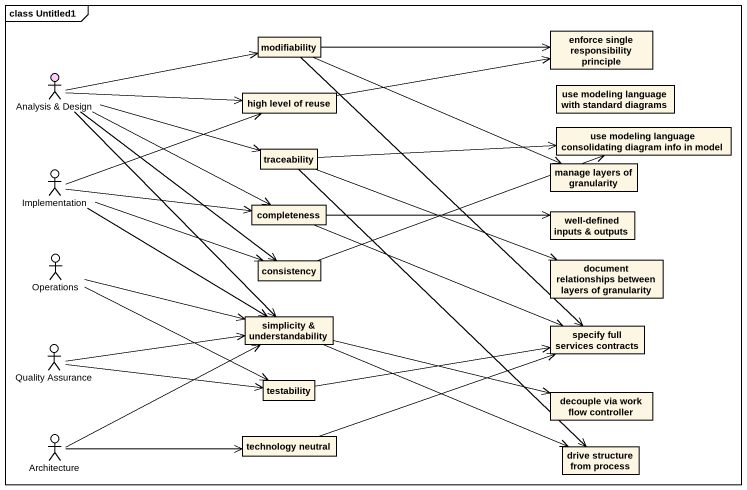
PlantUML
@startuml
mainframe class Untitled1
allowmixing
hide circle
hide empty members
class "enforce single responsibility principle" as enforce_single
class modifiability
actor "Analysis & Design" as Analysis_Design #FFCCFF
class "high level of reuse" as high_level_of_reuse
class "use modeling language with standard diagrams" as use_modeling_language_with
class "use modeling language consolidating diagram info in model" as use_modeling_language
actor Implementation
class traceability
class "manage layers of granularity" as manage_layers_of_granularity
class completeness
class "well-defined inputs & outputs" as well_defined_inputs_outputs
actor Operations
class consistency
class "document relationships between layers of granularity" as document_relationships
class "simplicity & understandability" as simplicity_understandability
class "specify full services contracts" as specify_full_services
actor "Quality Assurance" as Quality_Assurance
class testability
class "decouple via work flow controller" as decouple_via_work_flow
actor Architecture
class "technology neutral" as technology_neutral
class "drive structure from process" as drive_structure_from_process
modifiability -right-> enforce_single
modifiability -right-> manage_layers_of_granularity
modifiability --> specify_full_services
Analysis_Design -right-> modifiability
Analysis_Design -right-> high_level_of_reuse
Analysis_Design -right-> traceability
Analysis_Design -right-> completeness
Analysis_Design --> consistency
Analysis_Design --> simplicity_understandability
high_level_of_reuse -right-> enforce_single
Implementation -right-> high_level_of_reuse
Implementation -right-> completeness
Implementation -right-> consistency
Implementation --> simplicity_understandability
traceability -right-> use_modeling_language
traceability -right-> document_relationships
traceability --> drive_structure_from_process
completeness -right-> well_defined_inputs_outputs
completeness -right-> specify_full_services
Operations -right-> simplicity_understandability
Operations -right-> testability
consistency -right-> use_modeling_language
simplicity_understandability -right-> decouple_via_work_flow
simplicity_understandability -right-> drive_structure_from_process
Quality_Assurance -right-> simplicity_understandability
Quality_Assurance -right-> testability
testability -right-> specify_full_services
Architecture -right-> simplicity_understandability
Architecture -right-> technology_neutral
technology_neutral -right-> specify_full_services
@enduml
